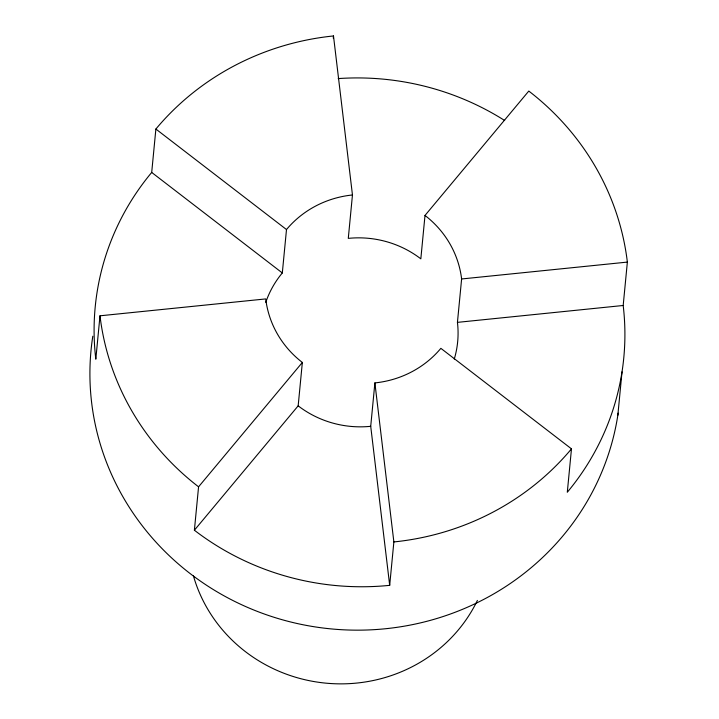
<?xml version="1.0" encoding="UTF-8"?>
<svg xmlns="http://www.w3.org/2000/svg" width="719" height="719" viewBox="0 0 719 719"><rect width="100%" height="100%" fill="white"/><g stroke="black" fill="none" stroke-linecap="round" stroke-linejoin="round"><path stroke-width="1.08" d="M99.995 315.803L95.816 359.194A265.509 254.31 5.5 0 1 151.7 172.434L155.879 129.043A265.509 254.31 5.5 0 1 333.49 35.95L352.463 194.975L348.284 238.375A98.62 94.459 5.5 0 1 420.831 258.84L425.001 215.448L528.789 91.061A265.509 254.31 5.5 0 1 627.363 262.093L623.184 305.485A265.509 254.31 5.5 0 1 567.3 492.245L571.479 448.854L440.864 348.338A98.62 94.459 5.5 0 1 374.887 382.912L370.716 426.313L389.689 585.338A265.509 254.31 5.5 0 1 194.391 530.227L198.57 486.826L302.348 362.448A98.62 94.459 5.5 0 1 265.733 298.924L99.995 315.803A265.509 254.31 5.5 0 0 198.57 486.826M265.76 302.366A98.62 94.459 5.5 0 1 282.315 272.95L286.495 229.55A98.62 94.459 5.5 0 1 352.463 194.975M333.274 38.179L333.49 35.95M194.391 530.227L298.169 405.84L302.348 362.448M389.689 585.338L393.868 541.937L374.887 382.912M454.273 359.087A98.62 94.459 5.5 0 0 457.437 322.364L461.616 278.972A98.62 94.459 5.5 0 0 425.001 215.448M617.837 415.276L622.016 371.885M461.616 278.972L627.363 262.093M457.437 322.364L623.184 305.485M155.879 129.043L286.495 229.55M151.7 172.434L282.315 272.95M618.16 413.11A265.509 254.31 5.5 0 1 317.367 627.238A265.509 254.31 5.5 0 1 92.805 336.204M370.716 426.313A98.62 94.459 5.5 0 1 298.169 405.84M338.173 78.587A265.509 254.31 5.5 0 1 504.666 120.504M571.479 448.854A265.509 254.31 5.5 0 1 393.868 541.937M477.389 600.419A151.718 145.319 5.5 0 1 327.244 683.275A151.718 145.319 5.5 0 1 193.411 575.838"/></g></svg>
